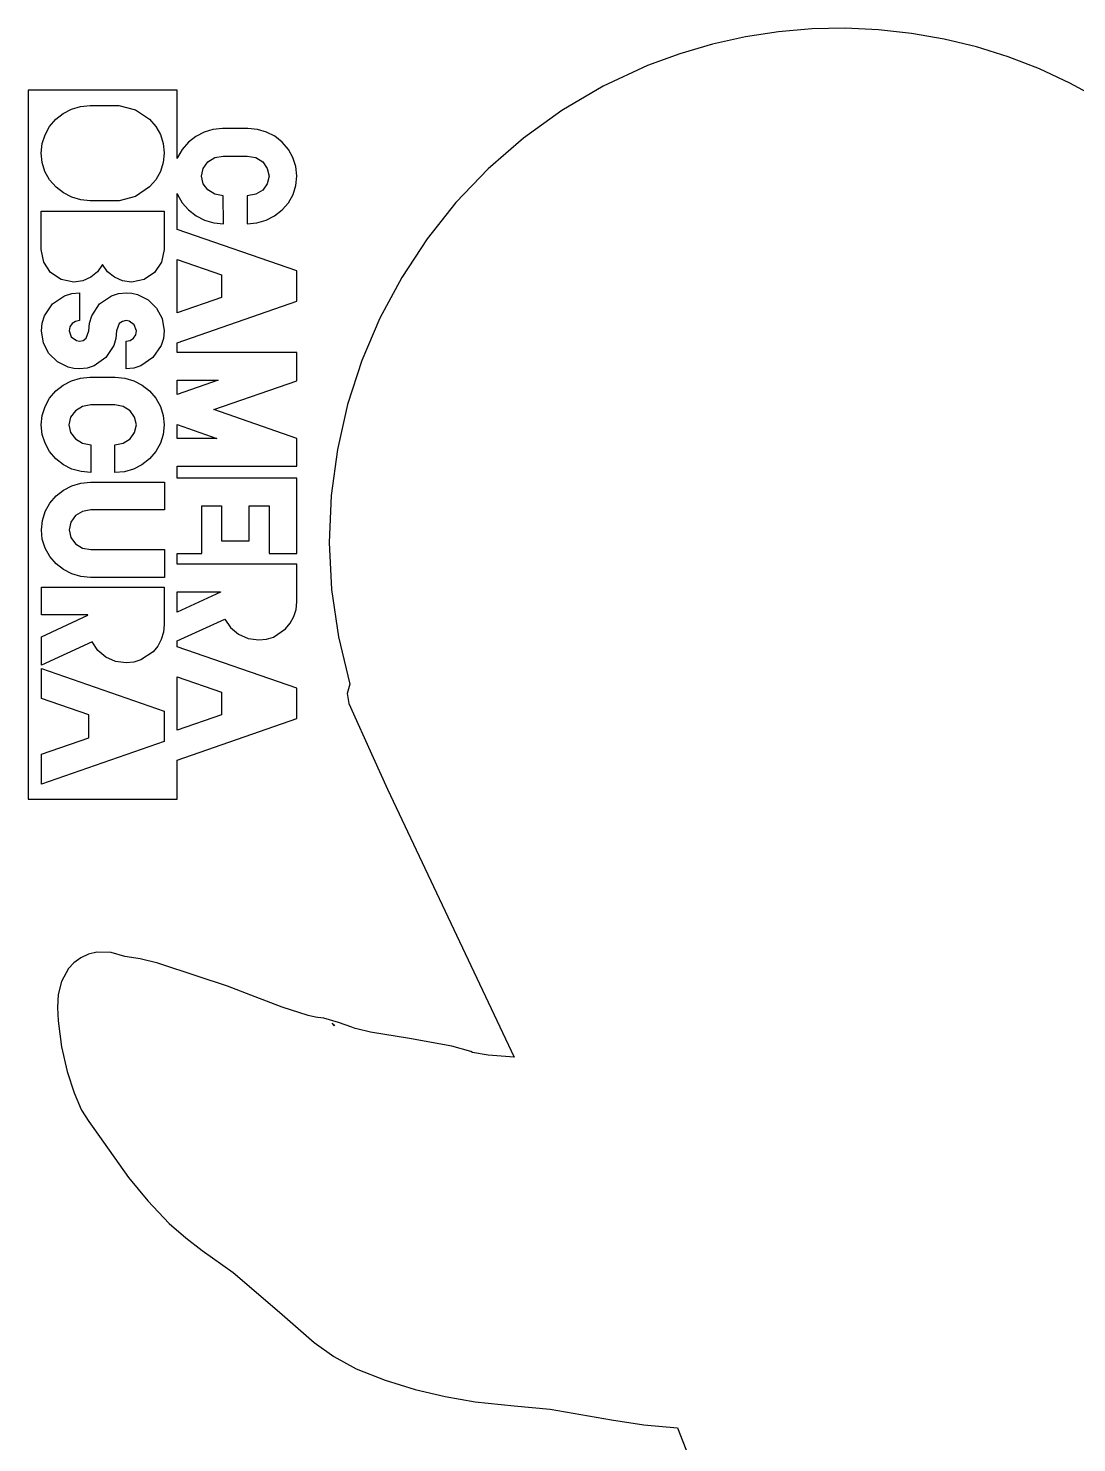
# Model space of a CAD drawing. Extents: x -2300 to 2026, y -6513 to 1502.
# Drawn here: x -1667.1 to -1560, y -3608 to -3463.6 of the extents above; entities that cross this region are included whole.
import ezdxf

# ---------------------------------------------------------------- set-up
doc = ezdxf.new("R2010")
doc.units = 0

msp = doc.modelspace()

# ---------------------------------------------------------------- linework, layer by layer
at = {"layer": 'Layer 1'}
for p, q in [((-1593.861803, -3464.515973), (-1597.225631, -3465.259001)), ((-1590.474486, -3463.998675), (-1593.861803, -3464.515973)), ((-1587.074605, -3463.705412), (-1590.474486, -3463.998675)), ((-1583.673088, -3463.634494), (-1587.074605, -3463.705412)), ((-1580.280861, -3463.784227), (-1583.673088, -3463.634494)), ((-1576.90885, -3464.152919), (-1580.280861, -3463.784227)), ((-1573.567981, -3464.738877), (-1576.90885, -3464.152919)), ((-1570.269182, -3465.540409), (-1573.567981, -3464.738877)), ((-1600.555043, -3466.22945), (-1603.839112, -3467.429013)), ((-1597.225631, -3465.259001), (-1600.555043, -3466.22945)), ((-1567.023377, -3466.555822), (-1570.269182, -3465.540409)), ((-1603.851389, -3467.433246), (-1608.367295, -3469.538075)), ((-1603.839112, -3467.429013), (-1603.851389, -3467.433246)), ((-1563.841495, -3467.783423), (-1567.023377, -3466.555822)), ((-1560.734461, -3469.22152), (-1563.841495, -3467.783423)), ((-1557.713201, -3470.868421), (-1560.734461, -3469.22152)), ((-1651.85, -3469.96), (-1667.06, -3469.96)), ((-1667.06, -3469.96), (-1667.06, -3542.3)), ((-1651.854568, -3476.921801), (-1651.85, -3469.96)), ((-1608.367295, -3469.538075), (-1612.594064, -3472.017037)), ((-1663.485608, -3472.320023), (-1662.638502, -3471.87771)), ((-1662.638502, -3471.87771), (-1661.715672, -3471.608133)), ((-1661.715672, -3471.608133), (-1660.733852, -3471.507029)), ((-1660.733852, -3471.507029), (-1657.8, -3471.5)), ((-1657.8, -3471.5), (-1656.11413, -3471.938149)), ((-1656.11413, -3471.938149), (-1654.68136, -3472.898585)), ((-1612.594064, -3472.017037), (-1616.518887, -3474.842539)), ((-1665.352492, -3474.4894), (-1664.880525, -3473.655337)), ((-1664.880525, -3473.655337), (-1664.240022, -3472.90561)), ((-1664.240022, -3472.90561), (-1663.485608, -3472.320023)), ((-1654.68136, -3472.898585), (-1654.040851, -3473.648313)), ((-1654.040851, -3473.648313), (-1653.56889, -3474.482375)), ((-1665.643163, -3475.403566), (-1665.352492, -3474.4894)), ((-1653.56889, -3474.482375), (-1653.278209, -3475.388207)), ((-1649.955365, -3474.662898), (-1650.7054, -3475.248581)), ((-1649.12105, -3474.220681), (-1649.955365, -3474.662898)), ((-1648.206602, -3473.950806), (-1649.12105, -3474.220681)), ((-1647.25, -3473.85), (-1648.206602, -3473.950806)), ((-1644.656142, -3473.847029), (-1647.25, -3473.85)), ((-1643.674322, -3473.948034), (-1644.656142, -3473.847029)), ((-1642.751492, -3474.21771), (-1643.674322, -3473.948034)), ((-1641.904551, -3474.651489), (-1642.751492, -3474.21771)), ((-1641.150342, -3475.24561), (-1641.904551, -3474.651489)), ((-1616.518887, -3474.842539), (-1620.128958, -3477.986982)), ((-1665.746148, -3476.377025), (-1665.74, -3476.36)), ((-1665.649311, -3477.341528), (-1665.746148, -3476.377025)), ((-1665.74, -3476.36), (-1665.643163, -3475.403566)), ((-1653.278209, -3475.388207), (-1653.181382, -3476.352975)), ((-1653.18, -3476.37), (-1653.276827, -3477.334502)), ((-1653.181382, -3476.352975), (-1653.18776, -3476.35768)), ((-1653.18776, -3476.35768), (-1653.18, -3476.37)), ((-1651.34591, -3475.998573), (-1651.81787, -3476.832901)), ((-1650.7054, -3475.248581), (-1651.34591, -3475.998573)), ((-1640.509812, -3475.995602), (-1641.150342, -3475.24561)), ((-1640.037852, -3476.82993), (-1640.509812, -3475.995602)), ((-1665.35864, -3478.247095), (-1665.649311, -3477.341528)), ((-1653.276827, -3477.334502), (-1653.567508, -3478.24007)), ((-1651.81787, -3476.832901), (-1651.854568, -3476.921801)), ((-1649.374932, -3478.718056), (-1649.206207, -3477.92563)), ((-1649.206207, -3477.92563), (-1648.717549, -3477.26867)), ((-1648.717549, -3477.26867), (-1648.00971, -3476.830785)), ((-1648.00971, -3476.830785), (-1647.15, -3476.67865)), ((-1647.15, -3476.67865), (-1644.7, -3476.68)), ((-1644.7, -3476.68), (-1643.840264, -3476.832135)), ((-1643.840264, -3476.832135), (-1643.132452, -3477.27002)), ((-1643.132452, -3477.27002), (-1642.660568, -3477.92698)), ((-1642.660568, -3477.92698), (-1642.475042, -3478.719406)), ((-1639.747009, -3477.735396), (-1640.037852, -3476.82993)), ((-1639.65, -3478.7), (-1639.747009, -3477.735396)), ((-1620.128958, -3477.986982), (-1623.411468, -3481.422772)), ((-1664.882312, -3479.089756), (-1665.35864, -3478.247095)), ((-1664.229, -3479.831415), (-1664.882312, -3479.089756)), ((-1654.039465, -3479.082732), (-1654.679978, -3479.82439)), ((-1653.567508, -3478.24007), (-1654.039465, -3479.082732)), ((-1649.206207, -3479.49302), (-1649.374932, -3478.718056)), ((-1642.475042, -3478.719406), (-1642.660568, -3479.49437)), ((-1639.740117, -3479.68202), (-1639.643108, -3478.717283)), ((-1639.643108, -3478.717283), (-1639.65, -3478.7)), ((-1663.474789, -3480.425404), (-1664.229, -3479.831415)), ((-1662.62785, -3480.859055), (-1663.474789, -3480.425404)), ((-1661.709218, -3481.12807), (-1662.62785, -3480.859055)), ((-1656.112748, -3480.784562), (-1657.798618, -3481.222976)), ((-1654.679978, -3479.82439), (-1656.112748, -3480.784562)), ((-1651.8567, -3484.15852), (-1651.85, -3480.5)), ((-1651.85, -3480.5), (-1651.813302, -3480.589165)), ((-1651.813302, -3480.589165), (-1651.341345, -3481.431796)), ((-1648.717549, -3480.133311), (-1649.206207, -3479.49302)), ((-1648.00971, -3480.571196), (-1648.717549, -3480.133311)), ((-1647.15, -3480.74), (-1648.00971, -3480.571196)), ((-1647.144282, -3483.571542), (-1647.15, -3480.74)), ((-1643.840264, -3480.572546), (-1644.7, -3480.74135)), ((-1644.7, -3480.74135), (-1644.7, -3483.57)), ((-1643.132452, -3480.134661), (-1643.840264, -3480.572546)), ((-1642.660568, -3479.49437), (-1643.132452, -3480.134661)), ((-1640.502928, -3481.430255), (-1640.03096, -3480.587623)), ((-1640.03096, -3480.587623), (-1639.740117, -3479.68202)), ((-1665.74, -3482.29), (-1653.204429, -3482.28963)), ((-1665.74, -3486.13), (-1665.74, -3482.29)), ((-1660.74, -3481.23), (-1661.709218, -3481.12807)), ((-1659.72, -3481.23), (-1660.74, -3481.23)), ((-1658.17, -3481.23), (-1659.72, -3481.23)), ((-1657.798618, -3481.222976), (-1658.17, -3481.23)), ((-1653.204429, -3482.28963), (-1653.2, -3486.13)), ((-1651.341345, -3481.431796), (-1650.700832, -3482.173225)), ((-1650.700832, -3482.173225), (-1649.929629, -3482.779748)), ((-1641.914635, -3482.778203), (-1641.14345, -3482.171683)), ((-1641.14345, -3482.171683), (-1640.502928, -3481.430255)), ((-1623.411468, -3481.422772), (-1626.353611, -3485.122312)), ((-1649.929629, -3482.779748), (-1649.065732, -3483.217795)), ((-1649.065732, -3483.217795), (-1648.130278, -3483.483171)), ((-1648.130278, -3483.483171), (-1647.144282, -3483.571542)), ((-1644.7, -3483.57), (-1643.713994, -3483.48163)), ((-1643.713994, -3483.48163), (-1642.77855, -3483.216253)), ((-1642.77855, -3483.216253), (-1641.914635, -3482.778203)), ((-1639.65, -3488.39), (-1651.8567, -3484.15852)), ((-1626.353611, -3485.122312), (-1628.942578, -3489.058006)), ((-1665.740725, -3486.21), (-1665.74, -3486.13)), ((-1665.487969, -3487.50752), (-1665.740725, -3486.21)), ((-1653.2, -3486.21), (-1653.469901, -3487.50752)), ((-1653.2, -3486.13), (-1653.2, -3486.21)), ((-1664.780183, -3488.55209), (-1665.487969, -3487.50752)), ((-1659.470533, -3487.743519), (-1659.984654, -3488.472346)), ((-1658.960633, -3488.47235), (-1659.470533, -3487.743519)), ((-1653.469901, -3487.50752), (-1654.177713, -3488.55209)), ((-1651.85019, -3492.66951), (-1651.85, -3487.21)), ((-1651.85, -3487.21), (-1647.33651, -3488.7772)), ((-1663.718123, -3489.260114), (-1664.780183, -3488.55209)), ((-1662.420103, -3489.529724), (-1663.718123, -3489.260114)), ((-1661.505783, -3489.407619), (-1662.420103, -3489.529724)), ((-1660.684173, -3489.041039), (-1661.505783, -3489.407619)), ((-1659.984654, -3488.472346), (-1660.684173, -3489.041039)), ((-1658.273723, -3489.041039), (-1658.960633, -3488.47235)), ((-1657.439311, -3489.407619), (-1658.273723, -3489.041039)), ((-1656.520623, -3489.529724), (-1657.439311, -3489.407619)), ((-1655.222633, -3489.260114), (-1656.520623, -3489.529724)), ((-1654.177713, -3488.55209), (-1655.222633, -3489.260114)), ((-1647.33651, -3488.7772), (-1647.33, -3491.1)), ((-1639.6433, -3491.48826), (-1639.65, -3488.39)), ((-1628.942578, -3489.058006), (-1631.165564, -3493.202259)), ((-1664.59458, -3491.75827), (-1663.34736, -3490.932771)), ((-1663.34736, -3490.932771), (-1662.614058, -3490.70513)), ((-1662.614058, -3490.70513), (-1661.83021, -3490.629294)), ((-1661.83021, -3490.629294), (-1661.83, -3493.46)), ((-1659.773422, -3491.757934), (-1658.559782, -3490.932435)), ((-1658.559782, -3490.932435), (-1657.83929, -3490.704794)), ((-1657.83929, -3490.704794), (-1657.059782, -3490.628958)), ((-1657.059782, -3490.628958), (-1656.486748, -3490.662295)), ((-1656.486748, -3490.662295), (-1655.913714, -3490.797497)), ((-1655.913714, -3490.797497), (-1654.818054, -3491.336982)), ((-1665.42037, -3492.98832), (-1664.59458, -3491.75827)), ((-1660.582755, -3492.987984), (-1659.773422, -3491.757934)), ((-1654.818054, -3491.336982), (-1653.958318, -3492.17915)), ((-1653.958318, -3492.17915), (-1653.385284, -3493.25759)), ((-1647.33, -3491.1), (-1651.85019, -3492.66951)), ((-1651.85, -3495.72), (-1639.6433, -3491.48826)), ((-1665.723873, -3494.50491), (-1665.647974, -3493.721314)), ((-1665.647974, -3493.721314), (-1665.42037, -3492.98832)), ((-1662.588559, -3493.763212), (-1662.815991, -3494.100158)), ((-1662.238777, -3493.535704), (-1662.588559, -3493.763212)), ((-1661.83, -3493.46), (-1662.238777, -3493.535704)), ((-1660.869113, -3494.504574), (-1660.79757, -3493.720978)), ((-1660.79757, -3493.720978), (-1660.582755, -3492.987984)), ((-1657.76784, -3493.763535), (-1658.037715, -3494.504897)), ((-1657.456058, -3493.536026), (-1657.76784, -3493.763535)), ((-1657.060001, -3493.460323), (-1657.456058, -3493.536026)), ((-1656.756524, -3493.510858), (-1657.060001, -3493.460323)), ((-1656.233893, -3493.881539), (-1656.756524, -3493.510858)), ((-1653.385284, -3493.25759), (-1653.182957, -3494.50457)), ((-1631.165564, -3493.202259), (-1633.009759, -3497.527473)), ((-1665.521546, -3495.75189), (-1665.723873, -3494.50491)), ((-1662.815991, -3494.100158), (-1662.891718, -3494.504574)), ((-1662.891718, -3494.504574), (-1662.689709, -3495.128196)), ((-1662.689709, -3495.128196), (-1662.150277, -3495.498877)), ((-1661.450756, -3495.473841), (-1661.138988, -3495.2462)), ((-1661.138988, -3495.2462), (-1660.869113, -3494.504574)), ((-1658.113442, -3495.284558), (-1658.340874, -3496.005087)), ((-1658.037715, -3494.504897), (-1658.113442, -3495.284558)), ((-1656.655419, -3495.474164), (-1656.318268, -3495.246523)), ((-1656.318268, -3495.246523), (-1656.090664, -3494.909444)), ((-1656.014765, -3494.504897), (-1656.233893, -3493.881539)), ((-1656.090664, -3494.909444), (-1656.014765, -3494.504897)), ((-1653.263646, -3495.286142), (-1653.491237, -3496.00667)), ((-1653.18776, -3494.50648), (-1653.263646, -3495.286142)), ((-1653.182957, -3494.50457), (-1653.18776, -3494.50648)), ((-1664.965313, -3496.83059), (-1665.521546, -3495.75189)), ((-1662.150277, -3495.498877), (-1661.8468, -3495.549677)), ((-1661.8468, -3495.549677), (-1661.450756, -3495.473841)), ((-1658.340874, -3496.005087), (-1659.150207, -3497.235137)), ((-1657.064588, -3498.382364), (-1657.06, -3495.55)), ((-1657.06, -3495.55), (-1656.655419, -3495.474164)), ((-1653.491237, -3496.00667), (-1654.333828, -3497.23672)), ((-1651.85, -3496.71), (-1651.85, -3495.72)), ((-1639.65, -3496.71), (-1651.85, -3496.71)), ((-1639.65, -3499.59885), (-1639.65, -3496.71)), ((-1664.088776, -3497.673022), (-1664.965313, -3496.83059)), ((-1662.993086, -3498.212507), (-1664.088776, -3497.673022)), ((-1660.347017, -3498.077305), (-1661.063326, -3498.304945)), ((-1659.150207, -3497.235137), (-1660.347017, -3498.077305)), ((-1655.564268, -3498.079152), (-1656.293363, -3498.306561)), ((-1654.333828, -3497.23672), (-1655.564268, -3498.079152)), ((-1633.009759, -3497.527473), (-1634.462358, -3502.006054)), ((-1663.489804, -3500.049619), (-1662.655332, -3499.60717)), ((-1662.420052, -3498.330511), (-1662.993086, -3498.212507)), ((-1662.655332, -3499.60717), (-1661.740862, -3499.337725)), ((-1661.830217, -3498.380782), (-1662.420052, -3498.330511)), ((-1661.063326, -3498.304945), (-1661.830217, -3498.380782)), ((-1661.740862, -3499.337725), (-1660.784282, -3499.236754)), ((-1660.784282, -3499.236754), (-1658.19, -3499.24)), ((-1658.19, -3499.24), (-1657.208175, -3499.340773)), ((-1657.208175, -3499.340773), (-1656.28535, -3499.610416)), ((-1656.293363, -3498.306561), (-1657.064588, -3498.382364)), ((-1656.28535, -3499.610416), (-1655.438249, -3500.044431)), ((-1651.856695, -3500.9964), (-1651.85, -3499.54)), ((-1647.673615, -3499.5449), (-1651.856695, -3500.9964)), ((-1651.85, -3499.54), (-1647.673615, -3499.5449)), ((-1648.11187, -3502.53096), (-1639.65, -3499.59885)), ((-1664.880525, -3501.385202), (-1664.240022, -3500.63534)), ((-1664.240022, -3500.63534), (-1663.489804, -3500.049619)), ((-1655.438249, -3500.044431), (-1654.68386, -3500.638586)), ((-1654.68386, -3500.638586), (-1654.043351, -3501.388447)), ((-1665.643163, -3503.125233), (-1665.352492, -3502.2194)), ((-1665.352492, -3502.2194), (-1664.880525, -3501.385202)), ((-1661.539392, -3502.221871), (-1662.247548, -3502.66002)), ((-1660.68, -3502.07), (-1661.539392, -3502.221871)), ((-1658.24, -3502.06865), (-1660.68, -3502.07)), ((-1657.380238, -3502.220521), (-1658.24, -3502.06865)), ((-1656.672108, -3502.65867), (-1657.380238, -3502.220521)), ((-1654.043351, -3501.388447), (-1653.57139, -3502.222646)), ((-1653.57139, -3502.222646), (-1653.280709, -3503.128478)), ((-1639.65, -3505.48), (-1648.11187, -3502.53096)), ((-1634.462358, -3502.006054), (-1635.510551, -3506.610404)), ((-1665.74, -3504.09), (-1665.643163, -3503.125233)), ((-1662.736233, -3503.317244), (-1662.904958, -3504.109406)), ((-1662.247548, -3502.66002), (-1662.736233, -3503.317244)), ((-1656.200224, -3503.315894), (-1656.672108, -3502.65867)), ((-1656.014698, -3504.108056), (-1656.200224, -3503.315894)), ((-1653.280709, -3503.128478), (-1653.183882, -3504.093246)), ((-1665.736548, -3504.107283), (-1665.74, -3504.09)), ((-1665.639711, -3505.071921), (-1665.736548, -3504.107283)), ((-1665.34904, -3505.977623), (-1665.639711, -3505.071921)), ((-1662.904958, -3504.109406), (-1662.736233, -3504.88437)), ((-1662.736233, -3504.88437), (-1662.247548, -3505.524661)), ((-1656.672108, -3505.523311), (-1656.200224, -3504.88302)), ((-1656.200224, -3504.88302), (-1656.014698, -3504.108056)), ((-1653.276827, -3505.074637), (-1653.567508, -3505.98034)), ((-1653.18, -3504.11), (-1653.276827, -3505.074637)), ((-1653.183882, -3504.093246), (-1653.18776, -3504.09523)), ((-1653.18776, -3504.09523), (-1653.18, -3504.11)), ((-1651.85, -3505.48), (-1651.85, -3504.06)), ((-1651.85, -3504.06), (-1647.808367, -3505.47685)), ((-1664.87707, -3506.820255), (-1665.34904, -3505.977623)), ((-1664.23657, -3507.561683), (-1664.87707, -3506.820255)), ((-1662.247548, -3505.524661), (-1661.539392, -3505.962546)), ((-1661.539392, -3505.962546), (-1660.68, -3506.13135)), ((-1660.68, -3506.13135), (-1660.68, -3508.96)), ((-1658.24, -3506.13), (-1657.380238, -3505.961196)), ((-1658.236898, -3508.962717), (-1658.24, -3506.13)), ((-1657.380238, -3505.961196), (-1656.672108, -3505.523311)), ((-1654.039465, -3506.822971), (-1654.679978, -3507.5644)), ((-1653.567508, -3505.98034), (-1654.039465, -3506.822971)), ((-1647.808367, -3505.47685), (-1651.85, -3505.48)), ((-1639.65, -3508.31), (-1639.65, -3505.48)), ((-1635.510551, -3506.610404), (-1636.141533, -3511.312929)), ((-1663.465368, -3508.168203), (-1664.23657, -3507.561683)), ((-1662.60145, -3508.606253), (-1663.465368, -3508.168203)), ((-1655.451184, -3508.170923), (-1656.315098, -3508.60897)), ((-1654.679978, -3507.5644), (-1655.451184, -3508.170923)), ((-1651.85, -3509.52), (-1651.85, -3508.31)), ((-1651.85, -3508.31), (-1639.65, -3508.31)), ((-1661.666018, -3508.87153), (-1662.60145, -3508.606253)), ((-1660.68, -3508.96), (-1661.666018, -3508.87153)), ((-1657.250699, -3508.874247), (-1658.236898, -3508.962717)), ((-1656.315098, -3508.60897), (-1657.250699, -3508.874247)), ((-1639.65, -3509.52), (-1651.85, -3509.52)), ((-1639.65, -3517.21), (-1639.65, -3509.52)), ((-1664.202852, -3511.3456), (-1663.448633, -3510.760013)), ((-1663.448633, -3510.760013), (-1662.601702, -3510.3177)), ((-1662.601702, -3510.3177), (-1661.683068, -3510.048123)), ((-1661.683068, -3510.048123), (-1660.713852, -3509.947019)), ((-1660.713852, -3509.947019), (-1653.170827, -3509.94248)), ((-1653.170827, -3509.94248), (-1653.17, -3512.77)), ((-1665.332492, -3512.92966), (-1664.856166, -3512.095462)), ((-1664.856166, -3512.095462), (-1664.202852, -3511.3456)), ((-1649.36, -3517.21), (-1649.36, -3512.35)), ((-1649.36, -3512.35), (-1647.33, -3512.35)), ((-1647.33, -3512.35), (-1647.33, -3515.92)), ((-1644.5, -3515.92), (-1644.5, -3512.35)), ((-1644.5, -3512.35), (-1642.48, -3512.35)), ((-1642.48, -3512.35), (-1642.48, -3517.21)), ((-1636.141533, -3511.312929), (-1636.342494, -3516.086031)), ((-1665.72, -3514.8), (-1665.623163, -3513.843795)), ((-1665.623163, -3513.843795), (-1665.332492, -3512.92966)), ((-1662.726577, -3514.016979), (-1662.894958, -3514.808876)), ((-1662.237892, -3513.359755), (-1662.726577, -3514.016979)), ((-1661.529736, -3512.921606), (-1662.237892, -3513.359755)), ((-1660.67, -3512.77), (-1661.529736, -3512.921606)), ((-1653.17, -3512.77), (-1660.67, -3512.77)), ((-1665.726148, -3514.806759), (-1665.72, -3514.8)), ((-1665.629311, -3515.771527), (-1665.726148, -3514.806759)), ((-1662.894958, -3514.808876), (-1662.726577, -3515.584104)), ((-1665.33864, -3516.677359), (-1665.629311, -3515.771527)), ((-1664.862312, -3517.519755), (-1665.33864, -3516.677359)), ((-1662.726577, -3515.584104), (-1662.237892, -3516.224395)), ((-1662.237892, -3516.224395), (-1661.529736, -3516.662544)), ((-1661.529736, -3516.662544), (-1660.67, -3516.830819)), ((-1660.67, -3516.830819), (-1653.17, -3516.83)), ((-1653.17, -3516.83), (-1653.17, -3519.66)), ((-1647.33, -3515.92), (-1644.5, -3515.92)), ((-1636.342494, -3516.086031), (-1636.100629, -3520.902116)), ((-1664.209, -3518.261149), (-1664.862312, -3517.519755)), ((-1663.454781, -3518.855304), (-1664.209, -3518.261149)), ((-1651.85, -3518.32), (-1651.85, -3517.21)), ((-1651.85, -3517.21), (-1649.36, -3517.21)), ((-1639.65, -3518.32), (-1651.85, -3518.32)), ((-1642.48, -3517.21), (-1639.65, -3517.21)), ((-1639.65, -3522.13), (-1639.65, -3518.32)), ((-1662.60785, -3519.289319), (-1663.454781, -3518.855304)), ((-1661.689218, -3519.559194), (-1662.60785, -3519.289319)), ((-1660.72, -3519.66), (-1661.689218, -3519.559194)), ((-1653.17, -3519.66), (-1660.72, -3519.66)), ((-1665.72, -3520.66), (-1653.18776, -3520.65993)), ((-1665.72, -3523.49), (-1665.72, -3520.66)), ((-1653.18776, -3520.65993), (-1653.18, -3524.47)), ((-1651.85, -3521.15), (-1647.43766, -3521.1484)), ((-1651.84904, -3523.2165), (-1651.85, -3521.15)), ((-1647.43, -3521.18), (-1651.84904, -3523.2165)), ((-1647.43766, -3521.1484), (-1647.43, -3521.18)), ((-1636.100629, -3520.902116), (-1635.40313, -3525.733586)), ((-1639.719208, -3522.921302), (-1639.643312, -3522.137706)), ((-1639.643312, -3522.137706), (-1639.65, -3522.13)), ((-1660.97, -3523.49), (-1665.72, -3523.49)), ((-1665.72, -3525.71), (-1660.96661, -3523.51952)), ((-1660.96661, -3523.51952), (-1660.97, -3523.49)), ((-1651.85, -3526.13), (-1647.00951, -3523.90697)), ((-1647.00951, -3523.90697), (-1646.415266, -3524.774969)), ((-1640.309284, -3524.328388), (-1639.946789, -3523.654296)), ((-1639.946789, -3523.654296), (-1639.719208, -3522.921302)), ((-1653.255886, -3525.263596), (-1653.483477, -3525.99659)), ((-1653.18, -3524.48), (-1653.255886, -3525.263596)), ((-1653.18, -3524.47), (-1653.18, -3524.48)), ((-1646.415266, -3524.774969), (-1645.61034, -3525.45743)), ((-1645.61034, -3525.45743), (-1644.628438, -3525.899879)), ((-1642.02019, -3525.743973), (-1640.78975, -3524.901276)), ((-1640.78975, -3524.901276), (-1640.309284, -3524.328388)), ((-1665.720708, -3528.625484), (-1665.72, -3525.71)), ((-1660.545838, -3526.249264), (-1665.720708, -3528.625484)), ((-1659.951789, -3527.117165), (-1660.545838, -3526.249264)), ((-1653.845787, -3526.670681), (-1654.326068, -3527.24357)), ((-1653.483477, -3525.99659), (-1653.845787, -3526.670681)), ((-1651.8567, -3526.73826), (-1651.85, -3526.13)), ((-1639.65, -3530.97), (-1651.8567, -3526.73826)), ((-1644.628438, -3525.899879), (-1643.53696, -3526.04745)), ((-1643.53696, -3526.04745), (-1642.753282, -3525.971515)), ((-1642.753282, -3525.971515), (-1642.02019, -3525.743973)), ((-1635.40313, -3525.733586), (-1634.237189, -3530.552846)), ((-1659.147038, -3527.799724), (-1659.951789, -3527.117165)), ((-1658.165115, -3528.242173), (-1659.147038, -3527.799724)), ((-1657.073658, -3528.389744), (-1658.165115, -3528.242173)), ((-1656.2898, -3528.313808), (-1657.073658, -3528.389744)), ((-1655.556508, -3528.086267), (-1656.2898, -3528.313808)), ((-1654.326068, -3527.24357), (-1655.556508, -3528.086267)), ((-1665.72454, -3532.01487), (-1665.72, -3528.97)), ((-1665.72, -3528.97), (-1653.18776, -3533.31523)), ((-1651.85019, -3535.25951), (-1651.85, -3529.79)), ((-1651.85, -3529.79), (-1647.33651, -3531.3602)), ((-1647.33651, -3531.3602), (-1647.33, -3533.69)), ((-1639.6433, -3534.06826), (-1639.65, -3530.97)), ((-1634.237189, -3530.552846), (-1634.504396, -3531.51942)), ((-1660.87, -3533.7), (-1665.72454, -3532.01487)), ((-1634.504396, -3531.51942), (-1634.353711, -3532.510756)), ((-1634.353711, -3532.510756), (-1631.864311, -3538.047096)), ((-1660.86546, -3536.02461), (-1660.87, -3533.7)), ((-1653.18776, -3533.31523), (-1653.18, -3536.42)), ((-1647.33, -3533.69), (-1651.85019, -3535.25951)), ((-1651.85, -3538.3), (-1639.6433, -3534.06826)), ((-1653.18, -3536.42), (-1665.7207, -3540.76763)), ((-1665.72, -3537.71), (-1660.86546, -3536.02461)), ((-1665.7207, -3540.76763), (-1665.72, -3537.71)), ((-1651.85, -3542.3), (-1651.85, -3538.3)), ((-1631.864311, -3538.047096), (-1630.394141, -3541.256586)), ((-1630.394141, -3541.256586), (-1617.451941, -3568.626886)), ((-1667.06, -3542.3), (-1651.85, -3542.3)), ((-1661.70518, -3558.461946), (-1662.402035, -3558.971666)), ((-1660.910522, -3558.087165), (-1661.70518, -3558.461946)), ((-1660.061883, -3557.884627), (-1660.910522, -3558.087165)), ((-1658.61333, -3557.936961), (-1660.061883, -3557.884627)), ((-1657.200263, -3558.348387), (-1658.61333, -3557.936961)), ((-1655.649505, -3558.590691), (-1657.200263, -3558.348387)), ((-1653.825103, -3559.029528), (-1655.649505, -3558.590691)), ((-1662.957263, -3559.579017), (-1663.67015, -3560.883127)), ((-1662.402035, -3558.971666), (-1662.957263, -3559.579017)), ((-1649.722063, -3560.371698), (-1653.825103, -3559.029528)), ((-1663.67015, -3560.883127), (-1664.00718, -3562.213014)), ((-1646.722165, -3561.377806), (-1649.722063, -3560.371698)), ((-1643.881817, -3562.469996), (-1646.722165, -3561.377806)), ((-1664.00718, -3562.213014), (-1664.084009, -3563.557388)), ((-1641.150442, -3563.509402), (-1643.881817, -3562.469996)), ((-1664.084009, -3563.557388), (-1664.016293, -3564.904957)), ((-1638.477463, -3564.357158), (-1641.150442, -3563.509402)), ((-1637.728504, -3564.543001), (-1638.477463, -3564.357158)), ((-1637.514319, -3564.551467), (-1637.728504, -3564.543001)), ((-1637.184057, -3564.583641), (-1637.514319, -3564.551467)), ((-1636.892318, -3564.645447), (-1637.184057, -3564.583641)), ((-1664.016293, -3564.904957), (-1663.665436, -3567.570942)), ((-1635.382698, -3565.086347), (-1636.892318, -3564.645447)), ((-1635.786, -3565.406), (-1636.051556, -3565.136761)), ((-1636.051556, -3565.136761), (-1635.86294, -3565.314772)), ((-1635.86294, -3565.314772), (-1635.785915, -3565.406)), ((-1635.785915, -3565.406), (-1635.786, -3565.406)), ((-1634.045666, -3565.542752), (-1635.382698, -3565.086347)), ((-1633.698788, -3565.689595), (-1634.045666, -3565.542752)), ((-1633.51385, -3565.729071), (-1633.698788, -3565.689595)), ((-1632.121668, -3566.053026), (-1633.51385, -3565.729071)), ((-1628.157472, -3566.713399), (-1632.121668, -3566.053026)), ((-1623.814218, -3567.483466), (-1628.157472, -3566.713399)), ((-1663.665436, -3567.570942), (-1663.086556, -3570.078813)), ((-1621.887778, -3568.045651), (-1623.814218, -3567.483466)), ((-1621.726171, -3568.147039), (-1621.887778, -3568.045651)), ((-1620.114571, -3568.394477), (-1621.726171, -3568.147039)), ((-1617.451941, -3568.626886), (-1620.114571, -3568.394477)), ((-1663.086556, -3570.078813), (-1662.38307, -3572.263946)), ((-1662.38307, -3572.263946), (-1661.658393, -3573.961717)), ((-1661.658393, -3573.961717), (-1661.633204, -3574.010823)), ((-1661.633204, -3574.010823), (-1660.894068, -3575.17353)), ((-1660.894068, -3575.17353), (-1660.353364, -3575.892533)), ((-1660.353364, -3575.892533), (-1656.838856, -3580.874042)), ((-1656.838856, -3580.874042), (-1654.865273, -3583.286234)), ((-1654.865273, -3583.286234), (-1652.682144, -3585.585993)), ((-1652.682144, -3585.585993), (-1650.992079, -3587.059416)), ((-1650.992079, -3587.059416), (-1649.295047, -3588.322278)), ((-1649.295047, -3588.322278), (-1646.158344, -3590.575173)), ((-1646.158344, -3590.575173), (-1641.401684, -3594.631753)), ((-1641.401684, -3594.631753), (-1637.874342, -3597.716787)), ((-1637.874342, -3597.716787), (-1635.853964, -3599.157902)), ((-1635.853964, -3599.157902), (-1633.574574, -3600.400503)), ((-1633.574574, -3600.400503), (-1630.624837, -3601.585238)), ((-1630.624837, -3601.585238), (-1627.576366, -3602.52542)), ((-1627.576366, -3602.52542), (-1624.494273, -3603.247638)), ((-1624.494273, -3603.247638), (-1621.443674, -3603.778483)), ((-1621.443674, -3603.778483), (-1617.476067, -3604.190333)), ((-1617.476067, -3604.190333), (-1613.789934, -3604.532649)), ((-1613.789934, -3604.532649), (-1607.521319, -3605.612224)), ((-1607.521319, -3605.612224), (-1604.22031, -3606.132335)), ((-1604.22031, -3606.132335), (-1600.780534, -3606.435099)), ((-1600.780534, -3606.435099), (-1599.376934, -3610.011619))]:
    msp.add_line(p, q, dxfattribs=at)

doc.saveas('drawing.dxf')
